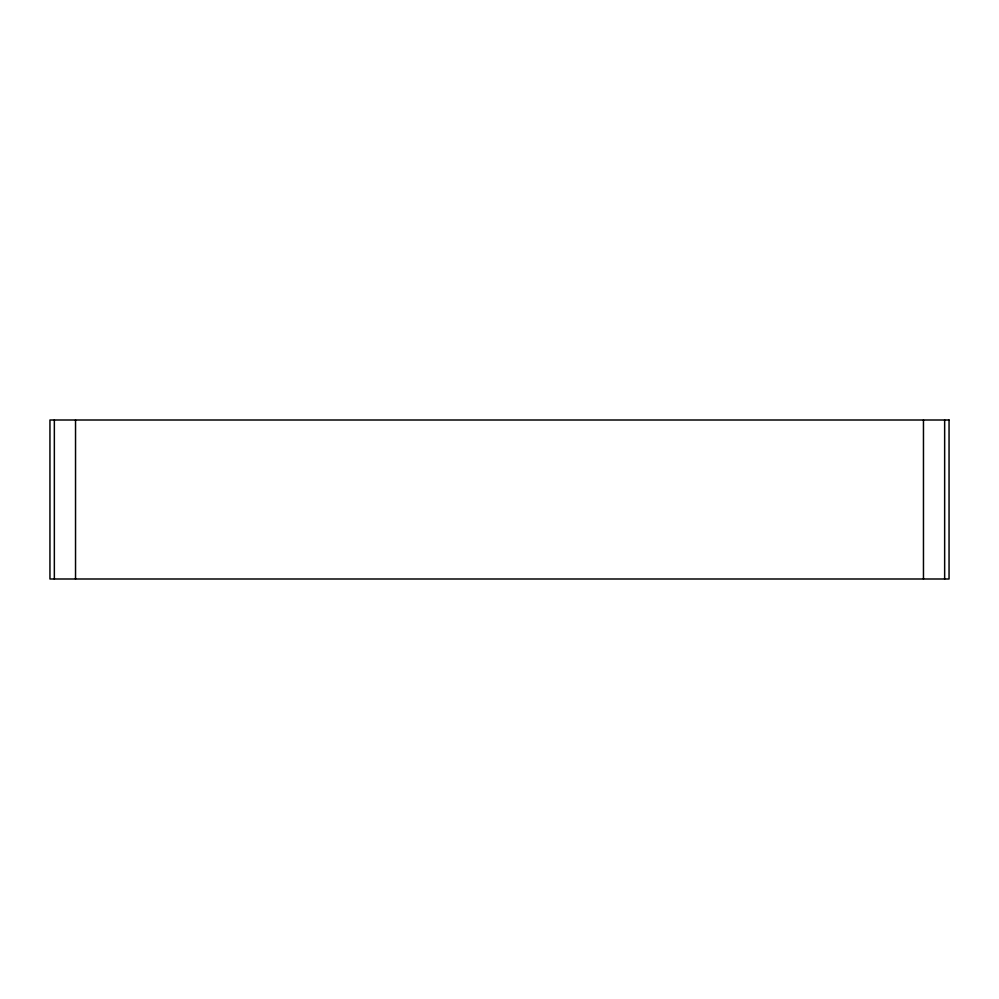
<?xml version="1.0" encoding="UTF-8"?>
<svg xmlns="http://www.w3.org/2000/svg" width="999" height="999" viewBox="0 0 999 999"><rect width="100%" height="100%" fill="white"/><g stroke="black" fill="none" stroke-linecap="round" stroke-linejoin="round"><path stroke-width="1.5" d="M944.654 420.005L944.654 578.995M923.463 420.005L923.463 578.995M75.537 420.005L75.537 578.995M54.346 420.005L54.346 578.995M949.05 420.005L49.95 420.005L49.95 578.995L949.05 578.995L949.05 420.005"/></g></svg>
